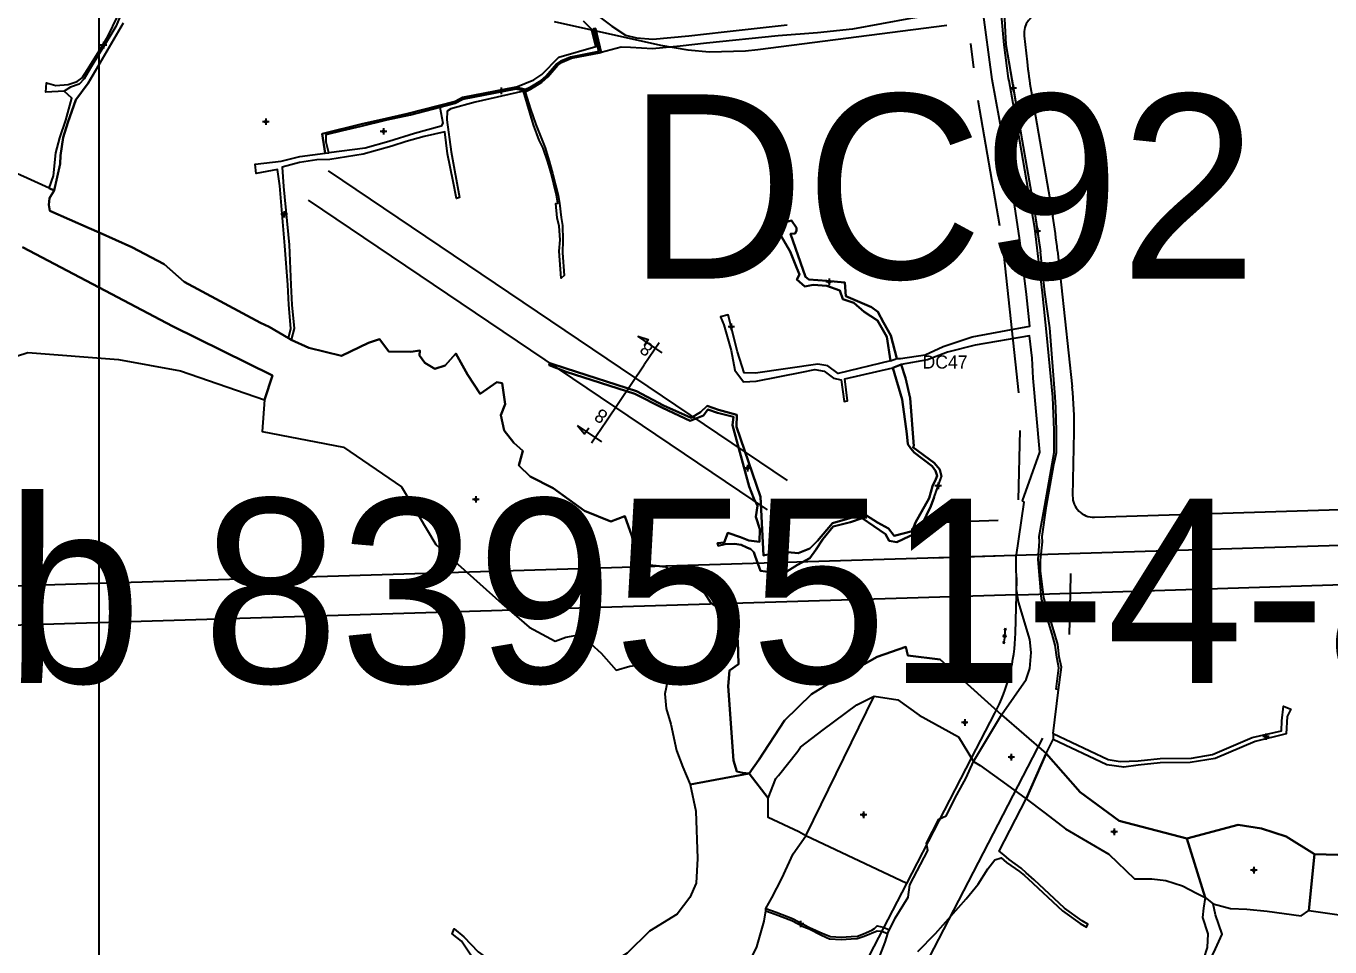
# Model space of a CAD drawing. Extents: x 548357 to 553070, y 1834500 to 1842500.
# Drawn here: x 550972.2 to 551467.6, y 1837614.7 to 1837964.6 of the extents above; entities that cross this region are included whole.
import ezdxf

# ---------------------------------------------------------------- set-up
doc = ezdxf.new("R2010")
doc.units = 0
for name, color, linetype in [('Level 10', 7, 'Continuous'), ('Level 11', 7, 'Continuous'), ('Level 13', 7, 'Continuous'), ('Level 2', 7, 'Continuous'), ('Level 24', 7, 'Continuous'), ('Level 30', 7, 'Continuous'), ('Level 52', 7, 'Continuous'), ('Level 55', 7, 'Continuous'), ('Level 61', 7, 'Continuous'), ('Level 62', 7, 'Continuous')]:
    doc.layers.add(name, color=color, linetype=linetype)

# ---------------------------------------------------------------- blocks, each defined once
blk = doc.blocks.new('LAIDI1')
at = {"layer": 'Level 24'}
for p, q in [((0, 0), (0.3, 0)), ((0, 0), (0, 0)), ((0.217, 0.029), (0.3, 0)), ((0.217, -0.029), (0.3, 0))]:
    blk.add_line(p, q, dxfattribs=at)
blk.add_circle((0, 0), 0.04, dxfattribs=at)

msp = doc.modelspace()

# ---------------------------------------------------------------- linework, layer by layer
at = {"layer": 'Level 10'}
for p, q in [((551343.77, 1837972.26), (551344.51, 1837957.61)), ((551344.51, 1837957.61), (551350.66, 1837920.97)), ((551350.66, 1837920.97), (551355.44, 1837893.55)), ((551085.9, 1837916.33), (551087.25, 1837916.48)), ((550980.96, 1837903), (550982.87, 1837902.17)), ((551355.44, 1837893.55), (551357.65, 1837878.82)), ((551000, 1837865.25), (551000, 1837886.18)), ((551071.91, 1837846.05), (551072.96, 1837845.43)), ((551300.61, 1837837.37), (551303.11, 1837838.32)), ((551301.55, 1837834.81), (551304.71, 1837835.96)), ((551317.28, 1837785.56), (551320.08, 1837793.51)), ((551362.47, 1837695.72), (551364.55, 1837712.39)), ((551332.25, 1837685.09), (551342.78, 1837702.89)), ((551342.78, 1837702.89), (551359.82, 1837688.22)), ((551362.47, 1837695.72), (551362.52, 1837693.51)), ((551359.82, 1837688.22), (551362.52, 1837693.51)), ((551352.15, 1837670.93), (551359.82, 1837688.22)), ((551224.59, 1837676.37), (551246.91, 1837680.53)), ((551246.91, 1837680.53), (551254.17, 1837671.14)), ((551413.29, 1837655.86), (551420.2, 1837633.42)), ((551459.65, 1837628.57), (551461.72, 1837649.98)), ((551420.2, 1837633.42), (551423.24, 1837631.02)), ((551253.31, 1837628.42), (551253.33, 1837629.31)), ((551299.58, 1837619.76), (551300.23, 1837621.1))]:
    msp.add_line(p, q, dxfattribs=at)
for points in [[(551364.55, 1837712.39), (551363.63, 1837712.61), (551364.63, 1837720.73), (551363.82, 1837724.76), (551363.26, 1837729.39), (551362.06, 1837733.55), (551358.04, 1837746.95), (551356.76, 1837761.85), (551357.25, 1837768.74), (551357.19, 1837770.6), (551359.32, 1837782.43), (551362.81, 1837802.56), (551362.83, 1837811.09), (551362.36, 1837823.65), (551360.09, 1837847.15), (551358.42, 1837863.29), (551355.48, 1837887.86), (551349.76, 1837920.9), (551345.69, 1837943.78), (551345.54, 1837944.75), (551343.85, 1837957.57), (551340.1, 1838000)], [(551079.7, 1837975.23), (551079.74, 1837974.78), (551063.44, 1837973.58), (551048.37, 1837972.16), (551034.85, 1837970.73), (551009.93, 1837968.35), (551008.14, 1837968.61), (551006.31, 1837964.49), (551004, 1837960.62), (551000, 1837954.13), (550996.94, 1837949.17), (550994.24, 1837944.55), (550992.45, 1837942.55), (550989.07, 1837941.37), (550986.68, 1837939.84)], [(550986.68, 1837939.84), (550979.74, 1837939.53), (550979.93, 1837943.08), (550983.55, 1837942.09), (550988.27, 1837942.39), (550991.6, 1837943.52), (550993.55, 1837944.92), (550996.47, 1837949.47), (551000, 1837955.2), (551003.34, 1837960.63), (551007.01, 1837968.29), (551007.99, 1837969.47), (551010.36, 1837969.16)], [(551189.27, 1837968.84), (551194.78, 1837964.63), (551200.03, 1837961.24), (551204.19, 1837960.14), (551210.35, 1837959.66), (551224.08, 1837960.97), (551237.45, 1837962.5), (551261.4, 1837965.06)], [(551303.11, 1837838.32), (551304.52, 1837838.31), (551313.81, 1837839.63), (551320.65, 1837842.84), (551331.64, 1837846.54), (551344.64, 1837848.95), (551353.54, 1837850.54), (551352.27, 1837862.63), (551349.66, 1837884.12), (551346.34, 1837906.06), (551342.08, 1837929.19), (551339.27, 1837944.31), (551335.62, 1837971.7), (551308.21, 1837967.54), (551286.26, 1837963.49), (551272.87, 1837962.08), (551257.98, 1837960.99), (551230.71, 1837958.16), (551220.71, 1837957.02), (551210.2, 1837956.04), (551201.88, 1837956.45), (551198.33, 1837956.56), (551190.71, 1837954.55)], [(551009.15, 1837965.74), (550995.86, 1837942.94), (550991.12, 1837936.63), (550988.04, 1837927.96), (550986.33, 1837922.31), (550985.29, 1837915.45), (550985.16, 1837912.3), (550982.87, 1837902.17)], [(551158.34, 1837941.42), (551165.11, 1837944.22), (551168.14, 1837946.28), (551174.6, 1837952.77), (551188.71, 1837956.88), (551187.06, 1837963.4), (551183.96, 1837966.47)], [(551158.34, 1837941.42), (551161.99, 1837940.55), (551163.61, 1837941.3), (551167.87, 1837943.79), (551169.84, 1837945.56), (551173.78, 1837950.21), (551175.43, 1837951.34), (551179.02, 1837952.88), (551189.89, 1837954.97), (551187.85, 1837963.55), (551188.54, 1837963.68), (551190.71, 1837954.55)], [(551162.39, 1837939.84), (551163.89, 1837940.7), (551168.24, 1837943.27), (551170.51, 1837945.37), (551174.24, 1837949.77), (551175.89, 1837950.89), (551179.48, 1837952.44), (551190.71, 1837954.55)], [(551344.51, 1837957.61), (551346.75, 1837944.41), (551350.66, 1837920.97)], [(550980.96, 1837903), (550982.71, 1837907.71), (550983.59, 1837916.48), (550985.04, 1837922.1), (550987.31, 1837928.85), (550989.61, 1837937.28), (550986.68, 1837939.84)], [(551162.39, 1837939.84), (551161.83, 1837939.51), (551163.91, 1837933.1), (551165.87, 1837927.25), (551168.18, 1837921.49), (551169.45, 1837918.41), (551170.99, 1837913.29), (551172.27, 1837908.78), (551174.42, 1837900.34), (551174.87, 1837897.34), (551175.56, 1837891.86), (551176.08, 1837888.86), (551176.22, 1837883.26), (551176.08, 1837878.49), (551176.61, 1837869.86), (551175.55, 1837868.82), (551174.71, 1837879.04), (551175.2, 1837883.36), (551174.83, 1837888.64), (551174.05, 1837891.75), (551173.55, 1837897.24), (551174.24, 1837897.27), (551173.73, 1837900.31), (551171.74, 1837908.78), (551171.48, 1837909.64), (551170.43, 1837913.06), (551168.63, 1837918.24), (551167.21, 1837921.33), (551164.97, 1837927.14), (551161.17, 1837939.85), (551142.92, 1837935.73), (551133.58, 1837933.17), (551132.25, 1837932.29), (551132.05, 1837928.96), (551133.73, 1837916.86), (551136.94, 1837899.47), (551135.78, 1837899.15), (551134.51, 1837905.59), (551132.37, 1837916.12), (551131.34, 1837924.4), (551123.47, 1837922.63), (551116.63, 1837920.75), (551111.23, 1837918.98), (551100.29, 1837915.97), (551087.62, 1837913.96), (551082.7, 1837913.81), (551076.17, 1837912.77), (551069.52, 1837911.02), (551070.06, 1837903.65), (551072.18, 1837881.54), (551072.83, 1837866.33), (551073.26, 1837858.69), (551074.06, 1837849.69), (551072.96, 1837845.43)], [(551085.9, 1837916.33), (551084.71, 1837923.74), (551100.02, 1837927.42), (551109.18, 1837929.57), (551116.94, 1837931.29), (551135.2, 1837936.01), (551138.02, 1837937.49), (551158.34, 1837941.42)], [(551129.49, 1837933.81), (551135.3, 1837935.4), (551138.18, 1837936.86), (551158.41, 1837940.78), (551162.39, 1837939.84)], [(551087.25, 1837916.48), (551086.26, 1837920.55), (551086.24, 1837923.45), (551092.51, 1837924.97), (551099.52, 1837926.64), (551109.35, 1837928.94), (551118.32, 1837930.91), (551129.49, 1837933.81)], [(551129.49, 1837933.81), (551130.54, 1837927.69), (551129.97, 1837926.56), (551119.78, 1837923.76), (551110.08, 1837920.72), (551101.1, 1837918.26), (551087.25, 1837916.48)], [(551071.91, 1837846.05), (551072.85, 1837849.68), (551072.04, 1837858.67), (551071.62, 1837866.31), (551070.57, 1837881.09), (551068.65, 1837903.98), (551067.7, 1837910.11), (551059.65, 1837908.67), (551059.32, 1837912.18), (551069.16, 1837913.24), (551076.28, 1837915.06), (551085.9, 1837916.33)], [(550980.96, 1837903), (550972.63, 1837906.83), (550966.39, 1837909.67)], [(550982.87, 1837902.17), (550981.08, 1837899.2), (550980.82, 1837896.66), (550981.27, 1837894.4), (550996.2, 1837887.87), (551000, 1837886.18)], [(551355.44, 1837893.55), (551356.29, 1837887.77), (551357.65, 1837878.82)], [(551300.61, 1837837.37), (551299.29, 1837846.54), (551295.76, 1837852.73), (551290.66, 1837856.04), (551286.7, 1837859.47), (551282.52, 1837860.89), (551281.39, 1837864.13), (551276.42, 1837865.91), (551271.28, 1837866.34), (551268.05, 1837865.67), (551265.13, 1837868.31), (551266.14, 1837870.16), (551265.08, 1837872.6), (551262.55, 1837878.91), (551259.82, 1837883.47), (551256.97, 1837888.32), (551258.71, 1837889.5), (551260.43, 1837890.04), (551263.04, 1837890.79), (551264.99, 1837888.01), (551264.93, 1837886.94), (551264.42, 1837885.86), (551262.69, 1837885.68), (551268.34, 1837869.31), (551269.67, 1837868.29), (551276.41, 1837867.86), (551283.35, 1837867.23), (551283.63, 1837862.04), (551293.38, 1837857.87), (551295.88, 1837856.06), (551298, 1837852.04), (551300.82, 1837847.05), (551303.11, 1837838.32)], [(551000, 1837886.18), (551012.38, 1837880.66), (551024.71, 1837874.21), (551032.24, 1837867.44), (551061.33, 1837851.85), (551064.63, 1837850.35), (551071.91, 1837846.05)], [(551000, 1837865.25), (550970.87, 1837880.58)], [(551364.55, 1837712.39), (551365.61, 1837720.93), (551364.8, 1837724.92), (551364.24, 1837729.57), (551363.15, 1837733.59), (551358.96, 1837747.33), (551358.22, 1837752.53), (551357.7, 1837757.63), (551357.66, 1837761.61), (551358.36, 1837768.61), (551358.29, 1837770.67), (551359.96, 1837782.33), (551362.69, 1837798.05), (551363.16, 1837800.15), (551363.76, 1837802.54), (551363.71, 1837810.85), (551363.49, 1837819.58), (551363.25, 1837823.71), (551361.21, 1837850.01), (551359.26, 1837863.52), (551357.65, 1837878.82)], [(551000, 1837865.25), (551027.87, 1837850.58), (551027.87, 1837850.58), (551065.89, 1837831.81), (551062.87, 1837822.58), (551061.87, 1837810.58), (551092.87, 1837804.58), (551114.87, 1837789.58), (551127.87, 1837767.58), (551152.93, 1837745.15), (551163.36, 1837736.17), (551173.2, 1837730.85), (551177.33, 1837732.42), (551180.87, 1837733.01), (551186.78, 1837729.86), (551190.7, 1837726.31), (551196.39, 1837719.91), (551201.56, 1837721.33), (551206.97, 1837722.06), (551213.22, 1837720.77), (551216.58, 1837718.69), (551214.98, 1837710.83), (551215.46, 1837705.22), (551217.22, 1837699.29), (551219.31, 1837689.35), (551221.71, 1837682.94), (551224.59, 1837676.37)], [(551300.61, 1837837.37), (551280.83, 1837832.59), (551276.79, 1837835.49), (551273.07, 1837836.13), (551249.36, 1837832.67), (551245.08, 1837832.89), (551242.54, 1837840.89), (551238.98, 1837854.89), (551236.1, 1837854.14), (551237.36, 1837851.14), (551240.06, 1837841.38), (551241.53, 1837833.92), (551244.81, 1837829.42), (551249.59, 1837829.74), (551266.99, 1837833.06), (551271.85, 1837834.06), (551275.46, 1837833.49), (551279.05, 1837830.83), (551281.88, 1837830.19), (551283.11, 1837822.01), (551284.37, 1837822.2), (551283.32, 1837830.57), (551301.55, 1837834.81)], [(551072.96, 1837845.43), (551079.6, 1837842.4), (551092.02, 1837839.25), (551102.29, 1837844.25), (551106.5, 1837845.67), (551110.05, 1837841), (551118.38, 1837840.84), (551121.87, 1837841.32), (551121.72, 1837839.5), (551123.74, 1837836.63), (551127.53, 1837834.37), (551131.42, 1837835.64), (551135.57, 1837840.18), (551139.91, 1837832.19), (551144.79, 1837824.83), (551151.12, 1837829.31), (551153.09, 1837828.89), (551154.31, 1837820.91), (551152.56, 1837816.8), (551153.82, 1837810.94), (551157.61, 1837806.25), (551160.97, 1837803.19), (551159.43, 1837797.61), (551163.72, 1837793.5), (551172.46, 1837789.08), (551184.34, 1837780.46), (551194.45, 1837776.38), (551199.68, 1837778.35), (551202.39, 1837770.94), (551203.67, 1837764.67), (551207.92, 1837759.9), (551215.32, 1837759.07), (551220.84, 1837755.25), (551230, 1837749.27), (551232.4, 1837745.38), (551235.38, 1837743.29), (551239.47, 1837740.29), (551242.69, 1837731.06), (551242.91, 1837722.1), (551239.51, 1837719.67), (551238.99, 1837713.77), (551240.98, 1837685.58), (551242.28, 1837681.3), (551244.6, 1837680.84), (551246.91, 1837680.53)], [(551342.78, 1837702.89), (551352.26, 1837716.35), (551353.56, 1837720.51), (551354.14, 1837726.57), (551353.6, 1837731.5), (551349.26, 1837745.78), (551348.49, 1837750.68), (551348.4, 1837762.76), (551351.5, 1837783.68), (551350.82, 1837784.19), (551357.36, 1837802.7), (551354.9, 1837830.77), (551354.42, 1837838.45), (551353.47, 1837846.88), (551332.88, 1837843.31), (551322.27, 1837840.71), (551314.67, 1837837.77), (551304.71, 1837835.96)], [(551317.28, 1837785.56), (551315.92, 1837782.19), (551311.15, 1837772.21), (551307.9, 1837770.82), (551303.01, 1837768.52), (551300.11, 1837769), (551298.76, 1837771.56), (551289.91, 1837777.59), (551285.47, 1837776.1), (551278.91, 1837774.43), (551274.94, 1837769.69), (551272.25, 1837765.61), (551270.01, 1837762.36), (551265.36, 1837759.87), (551261.21, 1837757.39), (551256.93, 1837756.82), (551251.23, 1837757.59), (551249.19, 1837763.17), (551248.69, 1837764.66), (551247.55, 1837765.8), (551246.11, 1837766.49), (551243.88, 1837767.49), (551241.36, 1837767.89), (551237.81, 1837767.77), (551235.21, 1837767.16), (551234.89, 1837768.09), (551237.43, 1837768.39), (551238.9, 1837772.07), (551243.64, 1837770.37), (551246.89, 1837769.09), (551250.84, 1837768.65), (551250.98, 1837773.42), (551249.48, 1837778.17), (551250.1, 1837782.32), (551248.75, 1837785.1), (551246.99, 1837789.65), (551240.69, 1837813.01), (551241.06, 1837816.17), (551234.99, 1837817.71), (551231.28, 1837818.94), (551229.57, 1837816.63), (551224.54, 1837814.63), (551214.04, 1837819.52), (551203.52, 1837824.83), (551177.4, 1837833.27), (551170.94, 1837835.71), (551171.17, 1837836.48), (551177.42, 1837834.47), (551204.1, 1837825.94), (551214.37, 1837820.48), (551224.94, 1837815.77), (551228.44, 1837817.9), (551230.99, 1837820.32), (551235.29, 1837818.82), (551242.25, 1837816.87), (551242.16, 1837812.3), (551251.3, 1837785.77), (551252.43, 1837763.38), (551259.04, 1837764.9), (551265.53, 1837764.27), (551269.99, 1837766.06), (551272.89, 1837769.05), (551278.57, 1837775.73), (551285.2, 1837777.63), (551288.99, 1837779.06), (551291.55, 1837778.62), (551295.7, 1837775.94), (551299.84, 1837773.63), (551302.06, 1837770.96), (551308.87, 1837772.73), (551310.18, 1837775.97), (551315.4, 1837785.26), (551316.57, 1837789.76), (551317.88, 1837792.49), (551318.37, 1837793.66), (551317.74, 1837795.62), (551316.48, 1837797.33), (551309.59, 1837802.6), (551308.36, 1837804.09), (551307.18, 1837805.76), (551306.92, 1837809.61), (551305.13, 1837822.68), (551301.55, 1837834.81)], [(551304.71, 1837835.96), (551306.32, 1837830.98), (551308.13, 1837823.24), (551309.53, 1837804.97), (551309.16, 1837804.66), (551317.29, 1837798.64), (551319.46, 1837796.15), (551320.08, 1837793.51)], [(551317.28, 1837785.56), (551319.05, 1837790.55), (551320.08, 1837793.51)], [(551246.91, 1837680.53), (551250.59, 1837685.76), (551260.4, 1837700.71), (551270.58, 1837710.74), (551277.19, 1837714.82), (551287.76, 1837720.48), (551295.64, 1837724.87), (551306.51, 1837728.7), (551307.24, 1837725.45), (551319.58, 1837723.85), (551342.78, 1837702.89)], [(551254.17, 1837671.14), (551257.15, 1837678.7), (551258.12, 1837679.85), (551265.5, 1837689.05), (551266.44, 1837690.58), (551275.13, 1837697.2), (551287.86, 1837706.68), (551294.39, 1837710.03), (551303.48, 1837708.6), (551311.51, 1837702.74), (551326.51, 1837694.55), (551332.25, 1837685.09)], [(551362.47, 1837695.72), (551383.34, 1837685.95), (551387.94, 1837685.12), (551394.81, 1837685.37), (551403.09, 1837686.31), (551415.01, 1837686.39), (551422.96, 1837687.74), (551438.12, 1837694.2), (551449.25, 1837696.74), (551449.39, 1837700.64), (551449.99, 1837706.2), (551452.78, 1837704.98), (551451.4, 1837702.28), (551450.97, 1837695.63), (551439.18, 1837692.73), (551423.99, 1837686.24), (551414.52, 1837684.82), (551403.15, 1837684.67), (551394.8, 1837683.69), (551389.37, 1837682.99), (551382.9, 1837683.92), (551362.52, 1837693.51)], [(551359.82, 1837688.22), (551372.76, 1837673.54), (551387.52, 1837662.65), (551413.29, 1837655.86)], [(551300.23, 1837621.1), (551302.44, 1837625.6), (551307.31, 1837633.58), (551308.06, 1837638.21), (551314.87, 1837651.36), (551314.38, 1837654.09), (551319.02, 1837663.28), (551321.78, 1837664.45), (551325.91, 1837672.48), (551329.38, 1837678.88), (551332.25, 1837685.09)], [(551332.25, 1837685.09), (551334.77, 1837683.63), (551344.68, 1837676.46), (551352.15, 1837670.93)], [(551224.59, 1837676.37), (551226.67, 1837666.27), (551227.31, 1837648.31), (551226.86, 1837638.86), (551224.4, 1837633.49), (551219.58, 1837627.11), (551209.04, 1837620.6), (551200.58, 1837612.24), (551197.22, 1837610.11)], [(551253.33, 1837629.31), (551255.61, 1837633.38), (551259.35, 1837640.7), (551263.72, 1837649.99), (551268.46, 1837656.88), (551265.86, 1837658.47), (551254.15, 1837663.85), (551254.17, 1837671.14)], [(551310.98, 1837612.96), (551317.78, 1837619.74), (551329.4, 1837632.98), (551333.94, 1837638.57), (551337.64, 1837644.4), (551340.35, 1837647.76), (551342.7, 1837648.55), (551344.78, 1837646.75), (551349.72, 1837643.28), (551351.54, 1837641.81), (551352.99, 1837640.58), (551366.02, 1837628.43), (551372.76, 1837623.58), (551375.11, 1837622.17), (551375.58, 1837623.29), (551373.42, 1837624.58), (551366.78, 1837629.36), (551355.21, 1837640.13), (551352.15, 1837642.79), (551350.34, 1837644.66), (551345.75, 1837647.92), (551343.67, 1837649.7), (551341.9, 1837651.1), (551352.15, 1837670.93)], [(551352.15, 1837670.93), (551359.4, 1837665.56), (551367.13, 1837659.52), (551383.61, 1837649.96), (551393.32, 1837640.5), (551399.99, 1837640.5), (551405.27, 1837639.96), (551411.56, 1837637.92), (551416.91, 1837635.1), (551420.2, 1837633.42)], [(551413.29, 1837655.86), (551432.7, 1837661.03), (551441.61, 1837659.71), (551450.98, 1837656.59), (551461.72, 1837649.98)], [(551461.72, 1837649.98), (551483.85, 1837649.35), (551499.09, 1837649.44)], [(551420.2, 1837633.42), (551419.54, 1837629.43), (551419.26, 1837625.82), (551421.2, 1837619.7), (551421.02, 1837614.47), (551419.59, 1837610.11), (551417.25, 1837600.25), (551415.94, 1837595.96), (551415.06, 1837592.03), (551415.5, 1837587.41), (551417.58, 1837583.92), (551417.75, 1837580.52), (551417.36, 1837578.89), (551416.25, 1837574.75), (551415.56, 1837570.68), (551416.23, 1837565.62), (551415.8, 1837559.51), (551414.08, 1837555.42), (551413.45, 1837552.58)], [(551416.32, 1837552.68), (551416.62, 1837555.58), (551418.08, 1837565.27), (551417.83, 1837570.37), (551418.16, 1837574.4), (551419.09, 1837578.82), (551419.46, 1837580.78), (551419.33, 1837584.3), (551418.41, 1837587.84), (551417.81, 1837591.54), (551417.4, 1837595.2), (551418.83, 1837599.58), (551421.4, 1837608.33), (551423.56, 1837612.5), (551426.67, 1837619.5), (551424.13, 1837626.92), (551423.24, 1837631.02)], [(551423.24, 1837631.02), (551429.8, 1837629.28), (551436.04, 1837629.08), (551443.83, 1837628.29), (551456.65, 1837626.47), (551459.65, 1837628.57)], [(551164.34, 1837537.91), (551171.03, 1837543.8), (551196.68, 1837562.12), (551210.91, 1837565.52), (551216.04, 1837570.1), (551226.87, 1837573.92), (551226.17, 1837581.93), (551228.32, 1837588.14), (551237.62, 1837598.01), (551243.13, 1837599.74), (551245.93, 1837606.54), (551249.85, 1837614.64), (551252.69, 1837624.43), (551253.31, 1837628.42)], [(551253.31, 1837628.42), (551256.87, 1837627.18), (551263.14, 1837624.65), (551267.73, 1837622.26), (551269.73, 1837621.5), (551274.45, 1837619.19), (551277.54, 1837617.8), (551281.93, 1837617.44), (551285.72, 1837617.7), (551288.03, 1837617.93), (551290.7, 1837618.76), (551295.62, 1837620.79), (551297.37, 1837620.67), (551299.58, 1837619.76)], [(551253.33, 1837629.31), (551257.2, 1837627.94), (551263.39, 1837625.42), (551269.94, 1837622.1), (551274.91, 1837619.72), (551277.9, 1837618.65), (551281.96, 1837618.38), (551285.69, 1837618.69), (551288.07, 1837618.79), (551290.34, 1837619.6), (551293.6, 1837621.03), (551294.63, 1837621.7), (551295.55, 1837622.64), (551297.83, 1837622.21), (551300.23, 1837621.1)], [(551459.65, 1837628.57), (551475.59, 1837626.26), (551480.49, 1837626.05), (551494.3, 1837629.1), (551500, 1837628.77), (551512.43, 1837628.06), (551517.95, 1837626.55)], [(551196.75, 1837607.29), (551180.41, 1837605.36), (551169.19, 1837601.76), (551157.89, 1837602.32), (551151.36, 1837604.55), (551141.43, 1837611.2), (551137.65, 1837616.83), (551134.1, 1837619.58), (551134.82, 1837621.54), (551138.61, 1837618.45), (551143.95, 1837612.74), (551151.71, 1837607.23), (551158, 1837605.17), (551162.21, 1837604.42), (551168.72, 1837604.57), (551180.23, 1837607.89), (551197.22, 1837610.11)], [(551299.58, 1837619.76), (551298.45, 1837616.42), (551295.12, 1837607.63), (551292.46, 1837596.3), (551294.17, 1837589.93), (551295.32, 1837575.74), (551297.3, 1837564.57), (551299.35, 1837556.65), (551303.15, 1837540.85), (551304.68, 1837538.56)]]:
    msp.add_lwpolyline(points, dxfattribs=at)
at = {"layer": 'Level 11'}
for p, q in [((551001.67, 1837958.01), (551001.05, 1837957.38)), ((551001.67, 1837958.63), (551001.67, 1837958.01)), ((551002.3, 1837957.38), (551001.67, 1837958.01)), ((551001.05, 1837957.38), (551000.42, 1837957.38)), ((551001.05, 1837957.38), (551001.67, 1837956.76)), ((551001.67, 1837956.76), (551002.3, 1837957.38)), ((551001.67, 1837956.76), (551001.67, 1837956.13)), ((551002.92, 1837957.38), (551002.3, 1837957.38)), ((551152.09, 1837940.01), (551151.47, 1837940.01)), ((551152.72, 1837940.63), (551152.09, 1837940.01)), ((551152.09, 1837940.01), (551152.72, 1837939.38)), ((551152.72, 1837941.26), (551152.72, 1837940.63)), ((551153.34, 1837940.01), (551152.72, 1837940.63)), ((551152.72, 1837939.38), (551153.34, 1837940.01)), ((551152.72, 1837939.38), (551152.72, 1837938.76)), ((551153.97, 1837940.01), (551153.34, 1837940.01)), ((551346.68, 1837941), (551346.06, 1837941)), ((551347.31, 1837941.62), (551346.68, 1837941)), ((551346.68, 1837941), (551347.31, 1837940.37)), ((551347.31, 1837942.25), (551347.31, 1837941.62)), ((551347.93, 1837941), (551347.31, 1837941.62)), ((551347.31, 1837940.37), (551347.93, 1837941)), ((551347.31, 1837940.37), (551347.31, 1837939.75)), ((551348.56, 1837941), (551347.93, 1837941)), ((551062.71, 1837928.3), (551062.09, 1837928.3)), ((551063.34, 1837928.93), (551062.71, 1837928.3)), ((551062.71, 1837928.3), (551063.34, 1837927.68)), ((551063.34, 1837929.55), (551063.34, 1837928.93)), ((551063.96, 1837928.3), (551063.34, 1837928.93)), ((551063.34, 1837927.68), (551063.96, 1837928.3)), ((551064.59, 1837928.3), (551063.96, 1837928.3)), ((551063.34, 1837927.68), (551063.34, 1837927.05)), ((551107.43, 1837924.63), (551106.8, 1837924.63)), ((551108.05, 1837925.25), (551107.43, 1837924.63)), ((551107.43, 1837924.63), (551108.05, 1837924)), ((551108.05, 1837925.88), (551108.05, 1837925.25)), ((551108.68, 1837924.63), (551108.05, 1837925.25)), ((551108.05, 1837924), (551108.68, 1837924.63)), ((551108.05, 1837924), (551108.05, 1837923.38)), ((551109.3, 1837924.63), (551108.68, 1837924.63)), ((551070.32, 1837893.73), (551069.69, 1837893.1)), ((551070.32, 1837894.35), (551070.32, 1837893.73)), ((551070.94, 1837893.1), (551070.32, 1837893.73)), ((551069.69, 1837893.1), (551069.07, 1837893.1)), ((551069.69, 1837893.1), (551070.32, 1837892.48)), ((551070.32, 1837892.48), (551070.94, 1837893.1)), ((551070.32, 1837892.48), (551070.32, 1837891.85)), ((551071.57, 1837893.1), (551070.94, 1837893.1)), ((551355.83, 1837886.71), (551355.21, 1837886.71)), ((551356.46, 1837887.34), (551355.83, 1837886.71)), ((551355.83, 1837886.71), (551356.46, 1837886.09)), ((551356.46, 1837887.96), (551356.46, 1837887.34)), ((551357.08, 1837886.71), (551356.46, 1837887.34)), ((551356.46, 1837886.09), (551357.08, 1837886.71)), ((551356.46, 1837886.09), (551356.46, 1837885.46)), ((551357.71, 1837886.71), (551357.08, 1837886.71)), ((551277.36, 1837868.73), (551277.36, 1837868.1)), ((551276.74, 1837867.48), (551276.11, 1837867.48)), ((551277.36, 1837868.1), (551276.74, 1837867.48)), ((551276.74, 1837867.48), (551277.36, 1837866.85)), ((551277.99, 1837867.48), (551277.36, 1837868.1)), ((551277.36, 1837866.85), (551277.99, 1837867.48)), ((551277.36, 1837866.85), (551277.36, 1837866.23)), ((551278.61, 1837867.48), (551277.99, 1837867.48)), ((551239.54, 1837850.34), (551238.92, 1837850.34)), ((551240.17, 1837850.97), (551239.54, 1837850.34)), ((551239.54, 1837850.34), (551240.17, 1837849.72)), ((551240.17, 1837851.59), (551240.17, 1837850.97)), ((551240.79, 1837850.34), (551240.17, 1837850.97)), ((551240.17, 1837849.72), (551240.79, 1837850.34)), ((551240.17, 1837849.72), (551240.17, 1837849.09)), ((551241.42, 1837850.34), (551240.79, 1837850.34)), ((551245.7, 1837796.65), (551245.08, 1837796.65)), ((551246.33, 1837797.28), (551245.7, 1837796.65)), ((551245.7, 1837796.65), (551246.33, 1837796.03)), ((551246.33, 1837797.9), (551246.33, 1837797.28)), ((551246.95, 1837796.65), (551246.33, 1837797.28)), ((551246.33, 1837796.03), (551246.95, 1837796.65)), ((551246.33, 1837796.03), (551246.33, 1837795.4)), ((551247.58, 1837796.65), (551246.95, 1837796.65)), ((551318.18, 1837789.87), (551317.55, 1837789.87)), ((551318.8, 1837790.5), (551318.18, 1837789.87)), ((551318.18, 1837789.87), (551318.8, 1837789.25)), ((551318.8, 1837791.12), (551318.8, 1837790.5)), ((551319.43, 1837789.87), (551318.8, 1837790.5)), ((551318.8, 1837789.25), (551319.43, 1837789.87)), ((551320.05, 1837789.87), (551319.43, 1837789.87)), ((551142.51, 1837784.77), (551141.88, 1837784.77)), ((551143.13, 1837785.4), (551142.51, 1837784.77)), ((551142.51, 1837784.77), (551143.13, 1837784.15)), ((551143.13, 1837786.02), (551143.13, 1837785.4)), ((551143.76, 1837784.77), (551143.13, 1837785.4)), ((551143.13, 1837784.15), (551143.76, 1837784.77)), ((551144.38, 1837784.77), (551143.76, 1837784.77)), ((551318.8, 1837789.25), (551318.8, 1837788.62)), ((551143.13, 1837784.15), (551143.13, 1837783.52)), ((551328.85, 1837700.54), (551328.22, 1837699.92)), ((551328.85, 1837701.17), (551328.85, 1837700.54)), ((551329.47, 1837699.92), (551328.85, 1837700.54)), ((551328.22, 1837699.92), (551327.6, 1837699.92)), ((551328.22, 1837699.92), (551328.85, 1837699.29)), ((551328.85, 1837699.29), (551329.47, 1837699.92)), ((551328.85, 1837699.29), (551328.85, 1837698.67)), ((551330.1, 1837699.92), (551329.47, 1837699.92)), ((551443.31, 1837695.84), (551443.31, 1837695.22)), ((551442.68, 1837694.59), (551442.06, 1837694.59)), ((551443.31, 1837695.22), (551442.68, 1837694.59)), ((551442.68, 1837694.59), (551443.31, 1837693.97)), ((551443.93, 1837694.59), (551443.31, 1837695.22)), ((551443.31, 1837693.97), (551443.93, 1837694.59)), ((551443.31, 1837693.97), (551443.31, 1837693.34)), ((551444.56, 1837694.59), (551443.93, 1837694.59)), ((551345.93, 1837686.83), (551345.31, 1837686.83)), ((551346.56, 1837687.46), (551345.93, 1837686.83)), ((551345.93, 1837686.83), (551346.56, 1837686.21)), ((551346.56, 1837688.08), (551346.56, 1837687.46)), ((551347.18, 1837686.83), (551346.56, 1837687.46)), ((551346.56, 1837686.21), (551347.18, 1837686.83)), ((551346.56, 1837686.21), (551346.56, 1837685.58)), ((551347.81, 1837686.83), (551347.18, 1837686.83)), ((551290.39, 1837666.1), (551290.39, 1837665.47)), ((551289.77, 1837664.85), (551289.14, 1837664.85)), ((551290.39, 1837665.47), (551289.77, 1837664.85)), ((551289.77, 1837664.85), (551290.39, 1837664.22)), ((551291.02, 1837664.85), (551290.39, 1837665.47)), ((551290.39, 1837664.22), (551291.02, 1837664.85)), ((551290.39, 1837664.22), (551290.39, 1837663.6)), ((551291.64, 1837664.85), (551291.02, 1837664.85)), ((551385.01, 1837658.37), (551384.39, 1837658.37)), ((551385.64, 1837658.99), (551385.01, 1837658.37)), ((551385.01, 1837658.37), (551385.64, 1837657.74)), ((551385.64, 1837659.62), (551385.64, 1837658.99)), ((551386.26, 1837658.37), (551385.64, 1837658.99)), ((551385.64, 1837657.74), (551386.26, 1837658.37)), ((551385.64, 1837657.74), (551385.64, 1837657.12)), ((551386.89, 1837658.37), (551386.26, 1837658.37)), ((551438.04, 1837643.87), (551437.41, 1837643.87)), ((551438.66, 1837644.49), (551438.04, 1837643.87)), ((551438.04, 1837643.87), (551438.66, 1837643.24)), ((551438.66, 1837645.12), (551438.66, 1837644.49)), ((551439.29, 1837643.87), (551438.66, 1837644.49)), ((551438.66, 1837643.24), (551439.29, 1837643.87)), ((551438.66, 1837643.24), (551438.66, 1837642.62)), ((551439.91, 1837643.87), (551439.29, 1837643.87)), ((551265.88, 1837623.38), (551265.26, 1837623.38)), ((551266.51, 1837624), (551265.88, 1837623.38)), ((551265.88, 1837623.38), (551266.51, 1837622.75)), ((551266.51, 1837624.62), (551266.51, 1837624)), ((551267.13, 1837623.38), (551266.51, 1837624)), ((551266.51, 1837622.75), (551267.13, 1837623.38)), ((551266.51, 1837622.75), (551266.51, 1837622.12)), ((551267.76, 1837623.38), (551267.13, 1837623.38))]:
    msp.add_line(p, q, dxfattribs=at)
for centre in [(551001.67, 1837957.38), (551152.72, 1837940.01), (551347.31, 1837941), (551063.34, 1837928.3), (551108.05, 1837924.63), (551070.32, 1837893.1), (551356.46, 1837886.71), (551277.36, 1837867.48), (551240.17, 1837850.34), (551246.33, 1837796.65), (551318.8, 1837789.87), (551143.13, 1837784.77), (551328.85, 1837699.92), (551443.31, 1837694.59), (551346.55, 1837686.83), (551290.39, 1837664.85), (551385.64, 1837658.37), (551438.66, 1837643.87), (551266.51, 1837623.38)]:
    msp.add_circle(centre, 0.15, dxfattribs=at)
at = {"layer": 'Level 13'}
for points in [[(551213.89, 1837840.5), (551204.66, 1837846.73)], [(551204.66, 1837846.73), (551208.64, 1837845.51), (551207.05, 1837843.16)], [(551212.79, 1837844.29), (551207.12, 1837835.9)], [(551192.76, 1837814.62), (551207.12, 1837835.9)], [(551187.09, 1837806.23), (551192.76, 1837814.62)], [(551191.03, 1837806.63), (551181.8, 1837812.86)], [(551181.8, 1837812.86), (551184.42, 1837809.63), (551186, 1837811.98)]]:
    msp.add_lwpolyline(points, dxfattribs=at)
at = {"layer": 'Level 2'}
for p, q in [((551190.71, 1837954.55), (551188.54, 1837963.68)), ((551170.51, 1837945.37), (551174.24, 1837949.77)), ((551167.87, 1837943.79), (551163.61, 1837941.3)), ((551163.89, 1837940.7), (551168.24, 1837943.27)), ((551169.84, 1837945.56), (551167.87, 1837943.79)), ((551168.24, 1837943.27), (551170.51, 1837945.37)), ((551158.34, 1837941.42), (551138.02, 1837937.49)), ((551138.18, 1837936.86), (551158.41, 1837940.78)), ((551161.99, 1837940.55), (551158.34, 1837941.42)), ((551158.41, 1837940.78), (551162.39, 1837939.84)), ((551163.61, 1837941.3), (551161.99, 1837940.55)), ((551162.39, 1837939.84), (551163.89, 1837940.7)), ((551135.2, 1837936.01), (551116.94, 1837931.29)), ((551118.32, 1837930.91), (551129.49, 1837933.81)), ((551129.49, 1837933.81), (551135.3, 1837935.4)), ((551138.02, 1837937.49), (551135.2, 1837936.01)), ((551135.3, 1837935.4), (551138.18, 1837936.86)), ((551092.51, 1837924.97), (551099.52, 1837926.64)), ((551000, 1837886.18), (551000, 1837865.25)), ((551000, 1837865.25), (551027.87, 1837850.58)), ((551283.63, 1837862.04), (551283.35, 1837867.23)), ((551298, 1837852.04), (551295.88, 1837856.06)), ((551027.87, 1837850.58), (551065.89, 1837831.81)), ((551300.82, 1837847.05), (551298, 1837852.04)), ((551072.96, 1837845.43), (551071.91, 1837846.05)), ((551299.29, 1837846.54), (551300.61, 1837837.37)), ((551303.11, 1837838.32), (551300.82, 1837847.05)), ((551177.42, 1837834.47), (551171.17, 1837836.48)), ((551300.61, 1837837.37), (551303.11, 1837838.32)), ((551304.71, 1837835.96), (551301.55, 1837834.81)), ((551306.32, 1837830.98), (551304.71, 1837835.96)), ((551065.89, 1837831.81), (551062.87, 1837822.58)), ((551224.94, 1837815.77), (551214.37, 1837820.48)), ((551240.69, 1837813.01), (551246.99, 1837789.65)), ((551306.92, 1837809.61), (551307.18, 1837805.76)), ((551307.18, 1837805.76), (551308.36, 1837804.09)), ((551309.16, 1837804.66), (551309.53, 1837804.97)), ((551320.08, 1837793.51), (551319.46, 1837796.15)), ((551246.99, 1837789.65), (551248.75, 1837785.1)), ((551317.88, 1837792.49), (551316.57, 1837789.76)), ((551248.75, 1837785.1), (551250.1, 1837782.32)), ((551250.1, 1837782.32), (551249.48, 1837778.17)), ((551249.48, 1837778.17), (551250.98, 1837773.42)), ((551278.91, 1837774.43), (551285.47, 1837776.1)), ((551285.47, 1837776.1), (551289.91, 1837777.59)), ((551291.55, 1837778.62), (551288.99, 1837779.06)), ((551289.91, 1837777.59), (551298.76, 1837771.56)), ((551250.98, 1837773.42), (551250.84, 1837768.65)), ((551272.25, 1837765.61), (551274.94, 1837769.69)), ((551274.94, 1837769.69), (551278.91, 1837774.43)), ((551235.21, 1837767.16), (551237.81, 1837767.77)), ((551259.04, 1837764.9), (551252.43, 1837763.38)), ((551265.53, 1837764.27), (551259.04, 1837764.9)), ((551269.99, 1837766.06), (551265.53, 1837764.27)), ((551272.89, 1837769.05), (551269.99, 1837766.06)), ((551261.21, 1837757.39), (551265.36, 1837759.87)), ((551332.25, 1837685.09), (551342.78, 1837702.89)), ((551359.82, 1837688.22), (551352.15, 1837670.93)), ((551224.59, 1837676.37), (551246.91, 1837680.53)), ((551246.91, 1837680.53), (551224.59, 1837676.37)), ((551254.17, 1837671.14), (551246.91, 1837680.53)), ((551246.91, 1837680.53), (551254.17, 1837671.14)), ((551420.2, 1837633.42), (551413.29, 1837655.86)), ((551413.29, 1837655.86), (551420.2, 1837633.42)), ((551459.65, 1837628.57), (551461.72, 1837649.98)), ((551461.72, 1837649.98), (551459.65, 1837628.57)), ((551420.2, 1837633.42), (551423.24, 1837631.02)), ((551253.31, 1837628.42), (551253.33, 1837629.31))]:
    msp.add_line(p, q, dxfattribs=at)
for points in [[(551188.54, 1837963.68), (551187.85, 1837963.55), (551189.89, 1837954.97), (551179.02, 1837952.88), (551175.43, 1837951.34)], [(551174.24, 1837949.77), (551175.89, 1837950.89), (551179.48, 1837952.44), (551190.71, 1837954.55)], [(551175.43, 1837951.34), (551173.78, 1837950.21), (551169.84, 1837945.56)], [(551116.94, 1837931.29), (551109.18, 1837929.57), (551100.02, 1837927.42), (551084.71, 1837923.74), (551085.9, 1837916.33), (551087.25, 1837916.48), (551086.26, 1837920.55)], [(551099.52, 1837926.64), (551109.35, 1837928.94), (551118.32, 1837930.91)], [(551086.26, 1837920.55), (551086.24, 1837923.45), (551092.51, 1837924.97)], [(550970.87, 1837880.58), (551000, 1837865.25), (551000, 1837886.18), (550996.2, 1837887.87), (550981.27, 1837894.4), (550980.82, 1837896.66), (550981.08, 1837899.2), (550982.87, 1837902.17), (550980.96, 1837903), (550972.63, 1837906.83), (550966.39, 1837909.67)], [(551258.71, 1837889.5), (551256.97, 1837888.32), (551259.82, 1837883.47)], [(551264.93, 1837886.94), (551264.99, 1837888.01), (551263.04, 1837890.79), (551260.43, 1837890.04), (551258.71, 1837889.5)], [(551071.91, 1837846.05), (551064.63, 1837850.35), (551061.33, 1837851.85), (551032.24, 1837867.44), (551024.71, 1837874.21), (551012.38, 1837880.66), (551000, 1837886.18)], [(551259.82, 1837883.47), (551262.55, 1837878.91), (551265.08, 1837872.6), (551266.14, 1837870.16), (551265.13, 1837868.31), (551268.05, 1837865.67)], [(551262.69, 1837885.68), (551264.42, 1837885.86), (551264.93, 1837886.94)], [(551283.35, 1837867.23), (551276.41, 1837867.86), (551269.67, 1837868.29), (551268.34, 1837869.31), (551262.69, 1837885.68)], [(551268.05, 1837865.67), (551271.28, 1837866.34), (551276.42, 1837865.91), (551281.39, 1837864.13), (551282.52, 1837860.89), (551286.7, 1837859.47)], [(551295.88, 1837856.06), (551293.38, 1837857.87), (551283.63, 1837862.04)], [(551286.7, 1837859.47), (551290.66, 1837856.04), (551295.76, 1837852.73), (551299.29, 1837846.54)], [(551246.91, 1837680.53), (551244.6, 1837680.84), (551242.28, 1837681.3), (551240.98, 1837685.58), (551238.99, 1837713.77), (551239.51, 1837719.67), (551242.91, 1837722.1), (551242.69, 1837731.06), (551239.47, 1837740.29), (551235.38, 1837743.29), (551232.4, 1837745.38), (551230, 1837749.27), (551220.84, 1837755.25), (551215.32, 1837759.07), (551207.92, 1837759.9), (551203.67, 1837764.67), (551202.39, 1837770.94), (551199.68, 1837778.35), (551194.45, 1837776.38), (551184.34, 1837780.46), (551172.46, 1837789.08), (551163.72, 1837793.5), (551159.43, 1837797.61), (551160.97, 1837803.19), (551157.61, 1837806.25), (551153.82, 1837810.94), (551152.56, 1837816.8), (551154.31, 1837820.91), (551153.09, 1837828.89), (551151.12, 1837829.31), (551144.79, 1837824.83), (551139.91, 1837832.19), (551135.57, 1837840.18), (551131.42, 1837835.64), (551127.53, 1837834.37), (551123.74, 1837836.63), (551121.72, 1837839.5), (551121.87, 1837841.32), (551118.38, 1837840.84), (551110.05, 1837841), (551106.5, 1837845.67), (551102.29, 1837844.25), (551092.02, 1837839.25), (551079.6, 1837842.4), (551072.96, 1837845.43)], [(551171.17, 1837836.48), (551170.94, 1837835.71), (551177.4, 1837833.27), (551203.52, 1837824.83), (551214.04, 1837819.52), (551224.54, 1837814.63), (551229.57, 1837816.63)], [(551214.37, 1837820.48), (551204.1, 1837825.94), (551177.42, 1837834.47)], [(551301.55, 1837834.81), (551305.13, 1837822.68), (551306.92, 1837809.61)], [(551309.53, 1837804.97), (551308.13, 1837823.24), (551306.32, 1837830.98)], [(551062.87, 1837822.58), (551061.87, 1837810.58), (551092.87, 1837804.58), (551114.87, 1837789.58), (551127.87, 1837767.58), (551152.93, 1837745.15), (551163.36, 1837736.17), (551173.2, 1837730.85), (551177.33, 1837732.42), (551180.87, 1837733.01), (551186.78, 1837729.86), (551190.7, 1837726.31), (551196.39, 1837719.91), (551201.56, 1837721.33), (551206.97, 1837722.06), (551213.22, 1837720.77), (551216.58, 1837718.69), (551214.98, 1837710.83), (551215.46, 1837705.22), (551217.22, 1837699.29), (551219.31, 1837689.35), (551221.71, 1837682.94), (551224.59, 1837676.37)], [(551230.99, 1837820.32), (551228.44, 1837817.9), (551224.94, 1837815.77)], [(551252.43, 1837763.38), (551251.3, 1837785.77), (551242.16, 1837812.3), (551242.25, 1837816.87), (551235.29, 1837818.82), (551230.99, 1837820.32)], [(551229.57, 1837816.63), (551231.28, 1837818.94), (551234.99, 1837817.71)], [(551234.99, 1837817.71), (551241.06, 1837816.17), (551240.69, 1837813.01)], [(551319.46, 1837796.15), (551317.29, 1837798.64), (551309.16, 1837804.66)], [(551308.36, 1837804.09), (551309.59, 1837802.6), (551316.48, 1837797.33), (551317.74, 1837795.62), (551318.37, 1837793.66), (551317.88, 1837792.49)], [(551303.01, 1837768.52), (551307.9, 1837770.82), (551311.15, 1837772.21), (551315.92, 1837782.19), (551317.28, 1837785.56), (551320.08, 1837793.51)], [(551316.57, 1837789.76), (551315.4, 1837785.26), (551310.18, 1837775.97)], [(551288.99, 1837779.06), (551285.2, 1837777.63), (551278.57, 1837775.73), (551272.89, 1837769.05)], [(551302.06, 1837770.96), (551299.84, 1837773.63), (551295.7, 1837775.94), (551291.55, 1837778.62)], [(551310.18, 1837775.97), (551308.87, 1837772.73), (551302.06, 1837770.96)], [(551238.9, 1837772.07), (551237.43, 1837768.39), (551234.89, 1837768.09), (551235.21, 1837767.16)], [(551250.84, 1837768.65), (551246.89, 1837769.09), (551243.64, 1837770.37), (551238.9, 1837772.07)], [(551298.76, 1837771.56), (551300.11, 1837769), (551303.01, 1837768.52)], [(551237.81, 1837767.77), (551241.36, 1837767.89), (551243.88, 1837767.49), (551246.11, 1837766.49), (551247.55, 1837765.8)], [(551247.55, 1837765.8), (551248.69, 1837764.66), (551249.19, 1837763.17)], [(551265.36, 1837759.87), (551270.01, 1837762.36), (551272.25, 1837765.61)], [(551249.19, 1837763.17), (551251.23, 1837757.59), (551256.93, 1837756.82), (551261.21, 1837757.39)], [(551342.78, 1837702.89), (551319.58, 1837723.85), (551307.24, 1837725.45), (551306.51, 1837728.7), (551295.64, 1837724.87), (551287.76, 1837720.48), (551277.19, 1837714.82), (551270.58, 1837710.74), (551260.4, 1837700.71), (551250.59, 1837685.76), (551246.91, 1837680.53)], [(551254.17, 1837671.14), (551257.15, 1837678.7), (551258.12, 1837679.85), (551265.5, 1837689.05), (551266.44, 1837690.58), (551275.13, 1837697.2), (551287.86, 1837706.68), (551294.39, 1837710.03), (551303.48, 1837708.6), (551311.51, 1837702.74), (551326.51, 1837694.55), (551332.25, 1837685.09)], [(551413.29, 1837655.86), (551387.52, 1837662.65), (551372.76, 1837673.54), (551359.82, 1837688.22)], [(551224.59, 1837676.37), (551226.67, 1837666.27), (551227.31, 1837648.31), (551226.86, 1837638.86), (551224.4, 1837633.49), (551219.58, 1837627.11), (551209.04, 1837620.6), (551200.58, 1837612.24), (551197.22, 1837610.11)], [(551253.33, 1837629.31), (551255.61, 1837633.38), (551259.35, 1837640.7), (551263.72, 1837649.99), (551268.46, 1837656.88), (551265.86, 1837658.47), (551254.15, 1837663.85), (551254.17, 1837671.14)], [(551352.15, 1837670.93), (551359.4, 1837665.56), (551367.13, 1837659.52), (551383.61, 1837649.96), (551393.32, 1837640.5), (551399.99, 1837640.5), (551405.27, 1837639.96), (551411.56, 1837637.92), (551416.91, 1837635.1), (551420.2, 1837633.42)], [(551461.72, 1837649.98), (551450.98, 1837656.59), (551441.61, 1837659.71), (551432.7, 1837661.03), (551413.29, 1837655.86)], [(551499.09, 1837649.44), (551483.85, 1837649.35), (551461.72, 1837649.98)], [(551423.24, 1837631.02), (551429.8, 1837629.28), (551436.04, 1837629.08), (551443.83, 1837628.29), (551456.65, 1837626.47), (551459.65, 1837628.57)], [(551164.34, 1837537.91), (551171.03, 1837543.8), (551196.68, 1837562.12), (551210.91, 1837565.52), (551216.04, 1837570.1), (551226.87, 1837573.92), (551226.17, 1837581.93), (551228.32, 1837588.14), (551237.62, 1837598.01), (551243.13, 1837599.74), (551245.93, 1837606.54), (551249.85, 1837614.64), (551252.69, 1837624.43), (551253.31, 1837628.42)], [(551459.65, 1837628.57), (551475.59, 1837626.26), (551480.49, 1837626.05), (551494.3, 1837629.1), (551500, 1837628.77), (551512.43, 1837628.06), (551517.95, 1837626.55)]]:
    msp.add_lwpolyline(points, dxfattribs=at)
at = {"layer": 'Level 30'}
for p, q in [((551331.11, 1837958), (551332.15, 1837948.71)), ((551351.41, 1837960.93), (551352.52, 1837950.99)), ((551354.09, 1837939.95), (551362.29, 1837892.33)), ((551333.89, 1837936.47), (551342.08, 1837888.85)), ((551087.01, 1837909.64), (551261.36, 1837791.94)), ((551079.46, 1837898.45), (551253.81, 1837780.76)), ((551364.12, 1837879.27), (551369.72, 1837827.48)), ((551343.73, 1837877.06), (551349.34, 1837825.27)), ((551349.32, 1837784.62), (551349.94, 1837810.88)), ((551369.87, 1837786.14), (551370.44, 1837810.4)), ((551316.45, 1837776.03), (551341.58, 1837776.81)), ((551316.87, 1837762.53), (551340.38, 1837763.27)), ((551348.47, 1837748.51), (551348.63, 1837755.08)), ((551368.99, 1837749.16), (551369.17, 1837756.6)), ((551348.13, 1837733.88), (551348.47, 1837748.51)), ((551368.62, 1837733.4), (551368.99, 1837749.16)), ((551331.49, 1837686.35), (551340.35, 1837703.47)), ((551310.9, 1837601.93), (551358.56, 1837694.05)), ((551306.88, 1837638.78), (551331.49, 1837686.35)), ((551292.69, 1837611.35), (551306.88, 1837638.78))]:
    msp.add_line(p, q, dxfattribs=at)
for points in [[(550477.02, 1837736.91), (551348.05, 1837763.51), (551376.92, 1837764.41), (551500.16, 1837768.26), (551500.16, 1837768.26), (551563.87, 1837770.25), (551598.04, 1837771.31), (551625.23, 1837792.03), (551790.55, 1837917.97), (551819.16, 1837939.77), (551819.82, 1837940.47), (551882.15, 1838006.24), (551961.05, 1838089.48), (551974.78, 1838103.97)], [(551172.81, 1837966.36), (551213.28, 1837957.34), (551223.72, 1837955.55), (551231.88, 1837954.89), (551245.54, 1837955.17), (551250.28, 1837955.68), (551322.12, 1837965.04)], [(551378.11, 1837777.95), (551499.74, 1837781.75), (551565.17, 1837783.79)], [(551368.99, 1837749.16), (551500.63, 1837753.27), (551577.37, 1837755.66)], [(551348.47, 1837748.51), (550483.82, 1837722.11), (550485.25, 1837709.99), (550679.92, 1837088.91), (551354.55, 1836691.65), (551571.93, 1836563.69), (551789.05, 1836436.87), (552264.96, 1836150.15)], [(551348.47, 1837748.51), (551348.99, 1837748.53), (551368.99, 1837749.16)], [(551306.88, 1837638.78), (551268.46, 1837656.88), (551294.39, 1837710.03), (551303.48, 1837708.6), (551311.51, 1837702.74), (551326.51, 1837694.55), (551331.49, 1837686.35)]]:
    msp.add_lwpolyline(points, dxfattribs=at)
for centre, radius, start, end in [((551359.36, 1837961.82), 8, 97.4223, 186.3979), ((551541.09, 1837972.14), 189.75, 186.3979, 189.7677), ((551155.08, 1837856.66), 210.25, 6.1734, 9.7677), ((551240.22, 1837813.47), 130.25, 358.6505, 6.1734), ((551377.86, 1837785.95), 8, 178.6505, 271.7891), ((551278.4, 1837735.52), 69.75, 332.6468, 358.6505)]:
    msp.add_arc(centre, radius, start, end, dxfattribs=at)
at = {"layer": 'Level 52'}
for p, q in [((551000, 1837954.13), (551000, 1837955.2)), ((551000, 1837950.04), (551000, 1837954.13)), ((550982.87, 1837902.17), (550985.16, 1837912.3)), ((551000, 1837865.25), (551000, 1837886.18))]:
    msp.add_line(p, q, dxfattribs=at)
for points in [[(551000, 1837955.2), (551003.34, 1837960.63), (551007.01, 1837968.29), (551007.99, 1837969.47)], [(550991.12, 1837936.63), (550995.86, 1837942.94), (551000, 1837950.04)], [(550985.16, 1837912.3), (550985.29, 1837915.45), (550986.33, 1837922.31), (550988.04, 1837927.96), (550991.12, 1837936.63)], [(551000, 1837886.18), (550996.2, 1837887.87), (550981.27, 1837894.4), (550980.82, 1837896.66), (550981.08, 1837899.2), (550982.87, 1837902.17)], [(551065.89, 1837831.81), (551027.87, 1837850.58), (551000, 1837865.25)], [(550960.63, 1837836.65), (550972.87, 1837840.58), (551007.41, 1837837.97), (551030.87, 1837833.58), (551062.87, 1837822.58)], [(551062.87, 1837822.58), (551065.89, 1837831.8)]]:
    msp.add_lwpolyline(points, dxfattribs=at)
at = {"layer": 'Level 61'}
msp.add_line((551000, 1835000), (551000, 1841500), dxfattribs=at)

# ---------------------------------------------------------------- block references
at = {"layer": 'Level 55', "xscale": 10.000000000000002, "yscale": 10}
for rotation in [83.2662999912095, -98.3807021956813]:
    msp.add_blockref('LAIDI1', (551344.05, 1837732.84), dxfattribs=dict(at, rotation=rotation))

# ---------------------------------------------------------------- texts
at = {"layer": 'Level 13'}
for p in [(551210.98, 1837843.01), (551193.71, 1837817.44)]:
    msp.add_text('8', height=5.21, rotation=145.9782, dxfattribs=at).set_placement(p)
at = {"layer": 'Level 55'}
for s, p in [('839548-6-b', (550537.44, 1837715)), ('839551-4-a', (551039.16, 1837715))]:
    msp.add_text(s, height=70, dxfattribs=at).set_placement(p)
at = {"layer": 'Level 62'}
for s, height, p in [('DC92', 70, (551200.6, 1837868.66)), ('DC47', 5, (551312.84, 1837834.47))]:
    msp.add_text(s, height=height, dxfattribs=at).set_placement(p)

doc.saveas('drawing.dxf')
